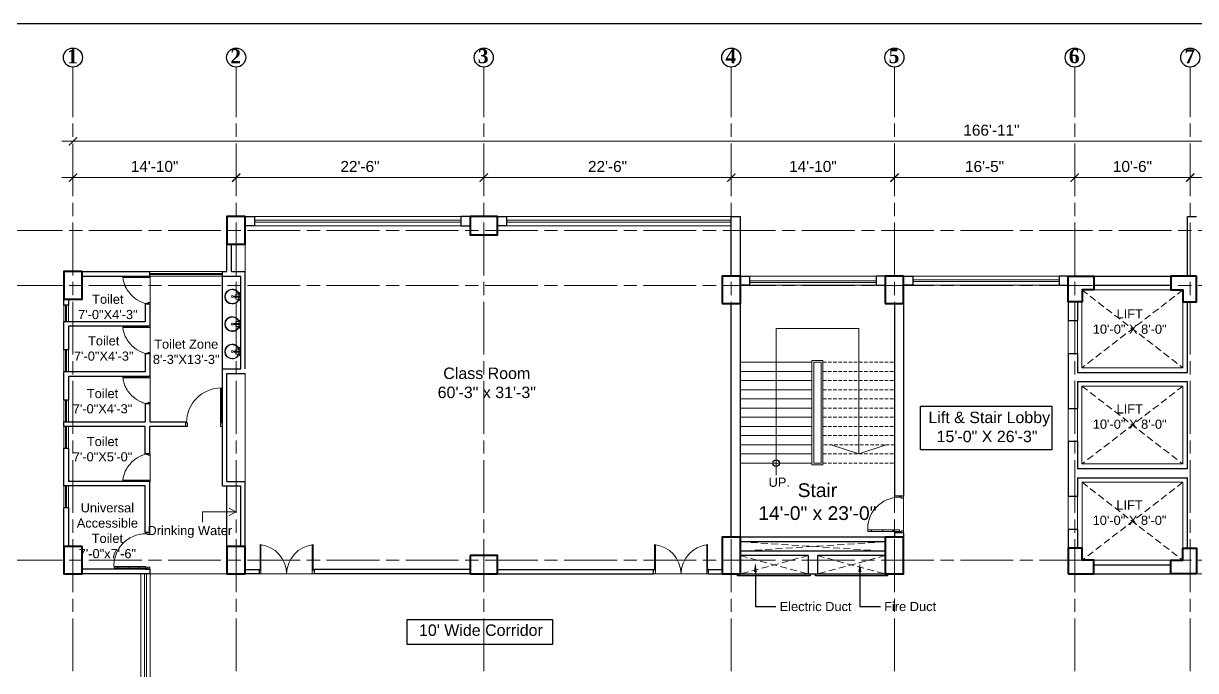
# Model space of a CAD drawing. Header units: inches. Extents: x -12 to 20935469, y -1604 to 24729220.
# Drawn here: x 20872305 to 20873584, y 24710768 to 24711474 of the extents above; entities that cross this region are included whole.
import ezdxf
from ezdxf import colors
from ezdxf.entities.mleader import LeaderData, LeaderLine
from ezdxf.math import Vec2, Vec3

# ---------------------------------------------------------------- set-up
doc = ezdxf.new("R2010")
doc.units = ezdxf.units.IN
doc.header["$LTSCALE"] = 0.03
doc.header["$MEASUREMENT"] = 0
doc.header["$PDMODE"] = 32
doc.header["$PDSIZE"] = 15
doc.linetypes.add('ACAD_ISO08W100', pattern=[36, 24, -3, 6, -3])
doc.linetypes.add('DASHED2', pattern=[0.375, 0.25, -0.125])
for name, color, linetype, lineweight in [('column', 1, 'Continuous', 40), ('Dim Line', 252, 'Continuous', 13), ('Door', 7, 'Continuous', 18), ('Dot', 253, 'Continuous', 0), ('Gas', 21, 'Continuous', 5), ('Glass Line', 252, 'Continuous', 9), ('Grid Line', 252, 'Continuous', 18), ('Hatch', 253, 'Continuous', 15), ('Main Wall', 7, 'Continuous', 30), ('RAIL', 23, 'Continuous', 13), ('STAIR', 46, 'Continuous', 15), ('TOILET FIXTURE', 142, 'Continuous', 5), ('wind.', 150, 'Continuous', 20)]:
    doc.layers.add(name, color=color, linetype=linetype, lineweight=lineweight)
doc.layers.add('FUR', color=251, linetype='Continuous')
doc.layers.add('TEXT', color=7, linetype='Continuous')
doc.styles.add('2', font='swisscl.ttf')
doc.styles.add('RomanS', font='arial.ttf', dxfattribs={"height": 12})
doc.styles.get("Standard").update_dxf_attribs({"font": 'timesbd.ttf'})
doc.dimstyles.new('Aec_Arch_I', dxfattribs={"dimscale": 96, "dimtxt": 12, "dimasz": 0.09375, "dimexe": 0.125, "dimexo": 0.125, "dimgap": 0.0625, "dimtad": 1, "dimdec": 0, "dimzin": 3, "dimdsep": 46, "dimlunit": 4, "dimtxsty": 'RomanS', "dimblk1": 'ARCHTICK', "dimblk2": 'ARCHTICK', "dimsah": 1, "dimcen": 0.09375, "dimdle": 0.125, "dimadec": 0, "dimazin": 0, "dimtfac": 0.75, "dimtdec": 0, "dimtmove": 2, "dimatfit": 3, "dimldrblk": 'ARCHTICK', "dimfxl": 1, "dimfrac": 1, "dimtolj": 1, "dimtzin": 0, "dimarcsym": 0})

# ---------------------------------------------------------------- blocks, each defined once
blk = doc.blocks.new('_ArchTick')
at = {"color": 0, "linetype": 'ByBlock', "lineweight": 35, "const_width": 0.15}
blk.add_lwpolyline([(-0.5, -0.5), (0.5, 0.5)], dxfattribs=at)
blk = doc.blocks.new('*D14')
at = {"layer": 'Defpoints', "color": 0, "transparency": 16777216}
for p in [(20831126.3, 24724578.2), (20830948.3, 24724562.3), (20831126.3, 24724562.3)]:
    blk.add_point(p, dxfattribs=at)
at = {"layer": 'Dim Line', "color": 0, "lineweight": -2, "transparency": 16777216}
for p, q in [((20830948.3, 24724574.3), (20830948.3, 24724590.2)), ((20831126.3, 24724574.3), (20831126.3, 24724590.2)), ((20830936.3, 24724578.2), (20831138.3, 24724578.2))]:
    blk.add_line(p, q, dxfattribs=at)
at = {"layer": 'Dim Line', "color": 0, "lineweight": -2, "transparency": 16777216, "xscale": 9, "yscale": 9, "zscale": 9, "rotation": 180}
blk.add_blockref('_ArchTick', (20830948.3, 24724578.2), dxfattribs=at)
at = {"layer": 'Dim Line', "color": 0, "lineweight": -2, "transparency": 16777216, "xscale": 9, "yscale": 9, "zscale": 9}
blk.add_blockref('_ArchTick', (20831126.3, 24724578.2), dxfattribs=at)
at = {"layer": 'Dim Line', "color": 0, "transparency": 16777216, "insert": (20831037.3, 24724590.3), "char_height": 12, "attachment_point": 5, "style": 'RomanS'}
blk.add_mtext('\\A1;14\'-10"', dxfattribs=at)
blk = doc.blocks.new('*D7')
at = {"layer": 'Defpoints', "color": 0, "transparency": 16777216}
for p in [(20831396.3, 24724578.2), (20831396.3, 24724578.2), (20831126.3, 24724562.3)]:
    blk.add_point(p, dxfattribs=at)
at = {"layer": 'Dim Line', "color": 0, "lineweight": -2, "transparency": 16777216}
for p, q in [((20831126.3, 24724574.3), (20831126.3, 24724590.2)), ((20831114.3, 24724578.2), (20831408.3, 24724578.2))]:
    blk.add_line(p, q, dxfattribs=at)
at = {"layer": 'Dim Line', "color": 0, "lineweight": -2, "transparency": 16777216, "xscale": 9, "yscale": 9, "zscale": 9, "rotation": 180}
blk.add_blockref('_ArchTick', (20831126.3, 24724578.2), dxfattribs=at)
at = {"layer": 'Dim Line', "color": 0, "lineweight": -2, "transparency": 16777216, "xscale": 9, "yscale": 9, "zscale": 9}
blk.add_blockref('_ArchTick', (20831396.3, 24724578.2), dxfattribs=at)
at = {"layer": 'Dim Line', "color": 0, "transparency": 16777216, "insert": (20831261.3, 24724590.3), "char_height": 12, "attachment_point": 5, "style": 'RomanS'}
blk.add_mtext('\\A1;22\'-6"', dxfattribs=at)
blk = doc.blocks.new('*D8')
at = {"layer": 'Defpoints', "color": 0, "transparency": 16777216}
for p in [(20831396.3, 24724578.2), (20831666.3, 24724578.2), (20831666.3, 24724578.2)]:
    blk.add_point(p, dxfattribs=at)
at = {"layer": 'Dim Line', "color": 0, "lineweight": -2, "transparency": 16777216}
blk.add_line((20831384.3, 24724578.2), (20831678.3, 24724578.2), dxfattribs=at)
at = {"layer": 'Dim Line', "color": 0, "lineweight": -2, "transparency": 16777216, "xscale": 9, "yscale": 9, "zscale": 9, "rotation": 180}
blk.add_blockref('_ArchTick', (20831396.3, 24724578.2), dxfattribs=at)
at = {"layer": 'Dim Line', "color": 0, "lineweight": -2, "transparency": 16777216, "xscale": 9, "yscale": 9, "zscale": 9}
blk.add_blockref('_ArchTick', (20831666.3, 24724578.2), dxfattribs=at)
at = {"layer": 'Dim Line', "color": 0, "transparency": 16777216, "insert": (20831531.3, 24724590.3), "char_height": 12, "attachment_point": 5, "style": 'RomanS'}
blk.add_mtext('\\A1;22\'-6"', dxfattribs=at)
blk = doc.blocks.new('*D9')
at = {"layer": 'Defpoints', "color": 0, "transparency": 16777216}
for p in [(20831666.3, 24724578.2), (20831844.3, 24724578.2), (20831844.3, 24724578.2)]:
    blk.add_point(p, dxfattribs=at)
at = {"layer": 'Dim Line', "color": 0, "lineweight": -2, "transparency": 16777216}
blk.add_line((20831654.3, 24724578.2), (20831856.3, 24724578.2), dxfattribs=at)
at = {"layer": 'Dim Line', "color": 0, "lineweight": -2, "transparency": 16777216, "xscale": 9, "yscale": 9, "zscale": 9, "rotation": 180}
blk.add_blockref('_ArchTick', (20831666.3, 24724578.2), dxfattribs=at)
at = {"layer": 'Dim Line', "color": 0, "lineweight": -2, "transparency": 16777216, "xscale": 9, "yscale": 9, "zscale": 9}
blk.add_blockref('_ArchTick', (20831844.3, 24724578.2), dxfattribs=at)
at = {"layer": 'Dim Line', "color": 0, "transparency": 16777216, "insert": (20831755.3, 24724590.3), "char_height": 12, "attachment_point": 5, "style": 'RomanS'}
blk.add_mtext('\\A1;14\'-10"', dxfattribs=at)
blk = doc.blocks.new('*D21')
at = {"layer": 'Defpoints', "color": 0, "transparency": 16777216}
for p in [(20831844.3, 24724578.2), (20832040.8, 24724578.2), (20832040.8, 24724578.2)]:
    blk.add_point(p, dxfattribs=at)
at = {"layer": 'Dim Line', "color": 0, "lineweight": -2, "transparency": 16777216}
for p, q in [((20831832.3, 24724578.2), (20832052.8, 24724578.2)), ((20831844.3, 24724566.2), (20831844.3, 24724566.2)), ((20832040.8, 24724566.2), (20832040.8, 24724566.2))]:
    blk.add_line(p, q, dxfattribs=at)
at = {"layer": 'Dim Line', "color": 0, "lineweight": -2, "transparency": 16777216, "xscale": 9, "yscale": 9, "zscale": 9, "rotation": 180}
blk.add_blockref('_ArchTick', (20831844.3, 24724578.2), dxfattribs=at)
at = {"layer": 'Dim Line', "color": 0, "lineweight": -2, "transparency": 16777216, "xscale": 9, "yscale": 9, "zscale": 9}
blk.add_blockref('_ArchTick', (20832040.8, 24724578.2), dxfattribs=at)
at = {"layer": 'Dim Line', "color": 0, "transparency": 16777216, "insert": (20831942.5, 24724590.3), "char_height": 12, "attachment_point": 5, "style": 'RomanS'}
blk.add_mtext('\\A1;16\'-5"', dxfattribs=at)
blk = doc.blocks.new('*D22')
at = {"layer": 'Defpoints', "color": 0, "transparency": 16777216}
for p in [(20832040.8, 24724578.2), (20832166.8, 24724578.2), (20832166.8, 24724578.2)]:
    blk.add_point(p, dxfattribs=at)
at = {"layer": 'Dim Line', "color": 0, "lineweight": -2, "transparency": 16777216}
for p, q in [((20832028.8, 24724578.2), (20832178.8, 24724578.2)), ((20832040.8, 24724566.2), (20832040.8, 24724566.2)), ((20832166.8, 24724566.2), (20832166.8, 24724566.2))]:
    blk.add_line(p, q, dxfattribs=at)
at = {"layer": 'Dim Line', "color": 0, "lineweight": -2, "transparency": 16777216, "xscale": 9, "yscale": 9, "zscale": 9, "rotation": 180}
blk.add_blockref('_ArchTick', (20832040.8, 24724578.2), dxfattribs=at)
at = {"layer": 'Dim Line', "color": 0, "lineweight": -2, "transparency": 16777216, "xscale": 9, "yscale": 9, "zscale": 9}
blk.add_blockref('_ArchTick', (20832166.8, 24724578.2), dxfattribs=at)
at = {"layer": 'Dim Line', "color": 0, "transparency": 16777216, "insert": (20832103.8, 24724590.3), "char_height": 12, "attachment_point": 5, "style": 'RomanS'}
blk.add_mtext('\\A1;10\'-6"', dxfattribs=at)
blk = doc.blocks.new('*D23')
at = {"layer": 'Defpoints', "color": 0, "transparency": 16777216}
for p in [(20832166.8, 24724578.2), (20832473.8, 24724578.2), (20832473.8, 24724578.2)]:
    blk.add_point(p, dxfattribs=at)
at = {"layer": 'Dim Line', "color": 0, "lineweight": -2, "transparency": 16777216}
for p, q in [((20832154.8, 24724578.2), (20832485.8, 24724578.2)), ((20832166.8, 24724566.2), (20832166.8, 24724566.2)), ((20832473.8, 24724566.2), (20832473.8, 24724566.2))]:
    blk.add_line(p, q, dxfattribs=at)
at = {"layer": 'Dim Line', "color": 0, "lineweight": -2, "transparency": 16777216, "xscale": 9, "yscale": 9, "zscale": 9, "rotation": 180}
blk.add_blockref('_ArchTick', (20832166.8, 24724578.2), dxfattribs=at)
at = {"layer": 'Dim Line', "color": 0, "lineweight": -2, "transparency": 16777216, "xscale": 9, "yscale": 9, "zscale": 9}
blk.add_blockref('_ArchTick', (20832473.8, 24724578.2), dxfattribs=at)
at = {"layer": 'Dim Line', "color": 0, "transparency": 16777216, "insert": (20832320.3, 24724590.3), "char_height": 12, "attachment_point": 5, "style": 'RomanS'}
blk.add_mtext('\\A1;25\'-7"', dxfattribs=at)
blk = doc.blocks.new('*D13')
at = {"layer": 'Defpoints', "color": 0, "transparency": 16777216}
for p in [(20830948.3, 24724610.7), (20832951.8, 24724617.8), (20832951.8, 24724610.7)]:
    blk.add_point(p, dxfattribs=at)
at = {"layer": 'Dim Line', "color": 0, "lineweight": -2, "transparency": 16777216}
for p, q in [((20830948.3, 24724622.7), (20830948.3, 24724629.8)), ((20832951.8, 24724622.7), (20832951.8, 24724629.8)), ((20830936.3, 24724617.8), (20832963.8, 24724617.8))]:
    blk.add_line(p, q, dxfattribs=at)
at = {"layer": 'Dim Line', "color": 0, "lineweight": -2, "transparency": 16777216, "xscale": 9, "yscale": 9, "zscale": 9, "rotation": 180}
blk.add_blockref('_ArchTick', (20830948.3, 24724617.8), dxfattribs=at)
at = {"layer": 'Dim Line', "color": 0, "lineweight": -2, "transparency": 16777216, "xscale": 9, "yscale": 9, "zscale": 9}
blk.add_blockref('_ArchTick', (20832951.8, 24724617.8), dxfattribs=at)
at = {"layer": 'Dim Line', "color": 0, "transparency": 16777216, "insert": (20831950, 24724629.9), "char_height": 12, "attachment_point": 5, "style": 'RomanS'}
blk.add_mtext('\\A1;166\'-11"', dxfattribs=at)
blk = doc.blocks.new('A$C36295410')
at = {"layer": 'Door'}
for p, q in [((1, 4), (1, 32)), ((2, 0), (2, 32)), ((58, 0), (58, 32)), ((59, 4), (59, 32)), ((1, 5), (0, 5)), ((2, 4), (1, 4)), ((58, 4), (59, 4)), ((59, 5), (60, 5)), ((2, 0), (0, 0)), ((58, 0), (60, 0))]:
    blk.add_line(p, q, dxfattribs=at)
for centre, start, end in [((-2.5, -0.3), 0.5906, 83.7783), ((62.5, -0.3), 96.2217, 179.4094)]:
    blk.add_arc(centre, 32.5, start, end, dxfattribs=at)
blk = doc.blocks.new('Door_45')
at = {"layer": 'Door'}
for p, q in [((1.5, 5), (1.5, 44)), ((3.5, 44), (3.5, 5)), ((1.5, 40), (2.2, 40)), ((2.2, 40), (2.2, 39.5)), ((2.2, 39.5), (2.7, 39.5)), ((2.7, 39.5), (2.7, 40)), ((2.7, 40), (3.5, 40)), ((1.5, 25.8), (2.2, 25.8)), ((2.2, 25.8), (2.2, 25.3)), ((2.2, 25.3), (2.7, 25.3)), ((2.7, 25.8), (3.5, 25.8)), ((2.7, 25.3), (2.7, 25.8)), ((0, 0), (0, 5)), ((0, 5), (1.5, 5)), ((1.5, 12.6), (2.2, 12.6)), ((3.5, 5), (1.5, 5)), ((1.5, 5), (1.5, 3)), ((1.5, 3), (2.5, 3)), ((2.2, 12.6), (2.2, 13.1)), ((2.2, 13.1), (2.7, 13.1)), ((2.5, 3), (2.5, 0)), ((2.7, 13.1), (2.7, 12.6)), ((2.7, 12.6), (3.5, 12.6)), ((42.5, 3), (42.5, 0)), ((43.5, 3), (42.5, 3)), ((45, 5), (43.5, 5)), ((43.5, 5), (43.5, 3)), ((45, 0), (45, 5)), ((2.5, 0), (0, 0)), ((42.5, 0), (45, 0))]:
    blk.add_line(p, q, dxfattribs=at)
blk.add_arc((4.7, 5.3), 38.8, 359.6233, 94.6685, dxfattribs=at)
blk = doc.blocks.new('sssss-flat-876')
at = {"layer": 'Door', "linetype": 'Continuous', "ltscale": 3}
blk.add_line((3666.5, 84027.2), (3666.5, 84055.7), dxfattribs=at)
at = {"layer": 'Door', "linetype": 'Continuous', "ltscale": 3, "extrusion": (-7.21527e-09, -3.35624e-18, 1), "elevation": 0}
for points in [[(3666.5, 84057.2), (3666.5, 84055.7), (3668.4, 84055.7), (3668.4, 84056.5), (3670.2, 84056.5), (3670.2, 84057.2)], [(3668.4, 84055.7), (3696.2, 84055.7), (3696.2, 84056.5), (3668.4, 84056.5)]]:
    blk.add_lwpolyline(points, close=True, dxfattribs=at)
at = {"layer": 'Door', "linetype": 'Continuous', "ltscale": 3, "flags": 128}
blk.add_lwpolyline([(3670.2, 84027.2, 0.04096), (3675.5, 84028.9, 0.082496), (3684.9, 84034.8, 0.052187), (3689.7, 84040, 0.043988), (3692.9, 84045, 0.036571), (3694.8, 84049.6, 0.034751), (3695.9, 84054.2, 0.011435), (3696.2, 84055.7)], format="xyb", dxfattribs=at)
at = {"layer": 'Door', "linetype": 'Continuous', "ltscale": 3}
blk.add_lwpolyline([(3666.5, 84027.2), (3666.5, 84028.7), (3668.4, 84028.7), (3668.4, 84027.9), (3670.2, 84027.9), (3670.2, 84027.2)], close=True, dxfattribs=at)
blk = doc.blocks.new('7-flat-72')
at = {"layer": 'Glass Line', "color": 8, "ltscale": 20}
for p, q in [((-64476.6, 376959.4), (-64476.6, 376966.6)), ((-64475.5, 376966.6), (-64476.6, 376966.6)), ((-64475.5, 376959.4), (-64475.5, 376966.6)), ((-64478.7, 376960.5), (-64480.3, 376960.5)), ((-64480.3, 376959.5), (-64480.3, 376960.5)), ((-64480.3, 376959.5), (-64480.3, 376960.5)), ((-64478.7, 376959.5), (-64480.3, 376959.5)), ((-64480.3, 376959.1), (-64480.3, 376959.4)), ((-64478.7, 376959.4), (-64480.3, 376959.4)), ((-64478.7, 376959.1), (-64480.3, 376959.1)), ((-64480.2, 376959.4), (-64480.2, 376959.5)), ((-64480.1, 376959.5), (-64480.1, 376960.5)), ((-64479.9, 376959.5), (-64479.9, 376960.5)), ((-64479.5, 376959.5), (-64479.5, 376960.5)), ((-64479.1, 376959.5), (-64479.1, 376960.5)), ((-64478.9, 376959.5), (-64478.9, 376960.5)), ((-64478.9, 376959.4), (-64478.9, 376959.5)), ((-64478.8, 376959.5), (-64478.8, 376960.5)), ((-64478.7, 376959.5), (-64478.7, 376960.5)), ((-64478.7, 376959.1), (-64478.7, 376959.4)), ((-64475.1, 376959.4), (-64476.9, 376959.4)), ((-64476.9, 376959.1), (-64476.9, 376959.4)), ((-64475.1, 376959.1), (-64476.9, 376959.1)), ((-64475.1, 376959.1), (-64475.1, 376959.4)), ((-64473.3, 376960.5), (-64471.7, 376960.5)), ((-64473.3, 376959.5), (-64473.3, 376960.5)), ((-64473.3, 376959.5), (-64473.3, 376960.5)), ((-64473.3, 376959.5), (-64471.7, 376959.5)), ((-64473.3, 376959.1), (-64473.3, 376959.4)), ((-64473.3, 376959.4), (-64471.7, 376959.4)), ((-64473.3, 376959.1), (-64471.7, 376959.1)), ((-64473.1, 376959.5), (-64473.1, 376960.5)), ((-64473.1, 376959.4), (-64473.1, 376959.5)), ((-64472.9, 376959.5), (-64472.9, 376960.5)), ((-64472.5, 376959.5), (-64472.5, 376960.5)), ((-64472.1, 376959.5), (-64472.1, 376960.5)), ((-64471.9, 376959.5), (-64471.9, 376960.5)), ((-64471.9, 376959.4), (-64471.9, 376959.5)), ((-64471.8, 376959.5), (-64471.8, 376960.5)), ((-64471.7, 376959.5), (-64471.7, 376960.5)), ((-64471.7, 376959.1), (-64471.7, 376959.4))]:
    blk.add_line(p, q, dxfattribs=at)
blk.add_circle((-64476, 376968.4, 0), 1.08, dxfattribs=at)
for radius, start, end in [(8.1, 273.8334, 266.1883), (7.55, 274.115, 265.9068)]:
    blk.add_arc((-64476, 376968.4, 0), radius, start, end, dxfattribs=at)
blk = doc.blocks.new('SFSFSFS-flat-72')
at = {"layer": 'TOILET FIXTURE', "ltscale": 0.2}
blk.add_lwpolyline([(-3918.5, -3608.1), (-3918.5, -3602.7), (-3923.9, -3602.7), (-3923.9, -3608.1)], close=True, dxfattribs=at)
at = {"layer": 'TOILET FIXTURE', "ltscale": 20}
blk.add_blockref('7-flat-72', (60554.8, -380567.2), dxfattribs=at)
blk = doc.blocks.new('$D40')
at = {"layer": 'Door'}
for p, q in [((1, 4), (1, 42)), ((2, 0), (2, 42)), ((1, 5), (0, 5)), ((2, 0), (0, 0)), ((2, 4), (1, 4)), ((39, 4), (38, 4)), ((38, 4), (38, 0)), ((40, 0), (38, 0)), ((40, 5), (39, 5)), ((39, 5), (39, 4))]:
    blk.add_line(p, q, dxfattribs=at)
blk.add_arc((1, 4), 38, 0, 90, dxfattribs=at)
blk = doc.blocks.new('fff')
at = {"layer": 'Grid Line', "color": 252, "linetype": 'ACAD_ISO08W100', "lineweight": 9, "ltscale": 80, "true_color": 0x939598}
for p, q in [((20830948.3, 24723521.1), (20830948.3, 24724698.8)), ((20831126.3, 24723521.1), (20831126.3, 24724698.8)), ((20831396.3, 24723521.1), (20831396.3, 24724698.8)), ((20831666.3, 24723521.1), (20831666.3, 24724698.8)), ((20831844.3, 24723521.1), (20831844.3, 24724698.8)), ((20832040.8, 24723521.1), (20832040.8, 24724698.8)), ((20832166.8, 24723521.1), (20832166.8, 24724698.8)), ((20833096.9, 24724520.6), (20830726.1, 24724520.6)), ((20833096.9, 24724460.6), (20830726.1, 24724460.6)), ((20833096.9, 24724160.7), (20830726.1, 24724160.7))]:
    blk.add_line(p, q, dxfattribs=at)
at = {"layer": 'Dim Line'}
for base, p1, p2, picture, middle in [((20832951.7523, 24724617.8128), (20830948.3088, 24724610.7482), (20832951.7523, 24724610.7482), '*D13', (20831950.0306, 24724629.9397)), ((20831126.3, 24724578.2), (20830948.3, 24724562.3), (20831126.3, 24724562.3), '*D14', (20831037.3, 24724590.3)), ((20831396.3, 24724578.2), (20831126.3, 24724562.3), (20831396.3, 24724578.2), '*D7', (20831261.3, 24724590.3)), ((20831666.3, 24724578.2), (20831396.3, 24724578.2), (20831666.3, 24724578.2), '*D8', (20831531.3, 24724590.3)), ((20831844.3, 24724578.2), (20831666.3, 24724578.2), (20831844.3, 24724578.2), '*D9', (20831755.3, 24724590.3)), ((20832040.7792, 24724578.1666), (20831844.25, 24724578.1666), (20832040.7792, 24724578.1666), '*D21', (20831942.5146, 24724590.2934)), ((20832166.8, 24724578.2), (20832040.8, 24724578.2), (20832166.8, 24724578.2), '*D22', (20832103.8, 24724590.3)), ((20832473.8, 24724578.2), (20832166.8, 24724578.2), (20832473.8, 24724578.2), '*D23', (20832320.3, 24724590.3))]:
    dim = blk.add_linear_dim(base=base, p1=p1, p2=p2, dimstyle='Aec_Arch_I', dxfattribs=at)
    dim.commit()
    dim.dimension.update_dxf_attribs({"geometry": picture, "text_midpoint": middle})

msp = doc.modelspace()

# ---------------------------------------------------------------- linework, layer by layer
for p, q in [((20872522.2, 24711096.9), (20872522.2, 24711197.9)), ((20872527.2, 24710903), (20872527.2, 24710969)), ((20872438.2, 24710878.2), (20872443.2, 24710878.2))]:
    msp.add_line(p, q)
for points in [[(20873283.6, 24711056.1), (20873427, 24711056.1), (20873427, 24711008.5), (20873283.6, 24711008.5)], [(20873084.2, 24710873), (20873163.4, 24710873), (20873163.4, 24710871), (20873084.2, 24710871)], [(20873169.2, 24710873), (20873247.5, 24710873), (20873247.5, 24710871), (20873169.2, 24710871)], [(20872723.6, 24710823.2), (20872882.2, 24710823.2), (20872882.2, 24710795.9), (20872723.6, 24710795.9)]]:
    msp.add_lwpolyline(points, close=True)
msp.add_circle((20873126.2, 24710994), 3.61)
at = {"layer": 'column', "lineweight": 40, "ltscale": 20}
for points in [[(20872547.2, 24711262.9), (20872527.2, 24711262.9), (20872527.2, 24711232.9), (20872547.2, 24711232.9)], [(20872792.3, 24711262.9), (20872792.3, 24711242.9), (20872822.3, 24711242.9), (20872822.3, 24711262.9)], [(20872369.3, 24711202.9), (20872349.3, 24711202.9), (20872349.3, 24711172.9), (20872369.3, 24711172.9)], [(20873067.2, 24711168.1), (20873087.2, 24711168.1), (20873087.2, 24711198.1), (20873067.2, 24711198.1)], [(20873245.2, 24711168), (20873265.2, 24711168), (20873265.2, 24711198), (20873245.2, 24711198)], [(20873067.2, 24710873), (20873087.2, 24710873), (20873087.2, 24710913), (20873067.2, 24710913)], [(20873245.2, 24710873), (20873265.2, 24710873), (20873265.2, 24710913), (20873245.2, 24710913)], [(20872369.3, 24710903), (20872349.3, 24710903), (20872349.3, 24710873), (20872369.3, 24710873)], [(20872547.2, 24710903), (20872527.2, 24710903), (20872527.2, 24710873), (20872547.2, 24710873)], [(20872792.3, 24710893), (20872792.3, 24710873), (20872822.2, 24710873), (20872822.2, 24710893)]]:
    msp.add_lwpolyline(points, close=True, dxfattribs=at)
for points in [[(20873444.8, 24711198), (20873472.8, 24711198), (20873472.8, 24711183), (20873459.8, 24711183), (20873459.8, 24711170), (20873444.8, 24711170), (20873444.8, 24711198)], [(20873584.8, 24711198), (20873556.8, 24711198), (20873556.8, 24711183), (20873569.8, 24711183), (20873569.8, 24711170), (20873584.8, 24711170), (20873584.8, 24711198)], [(20873444.8, 24710873), (20873472.8, 24710873), (20873472.8, 24710888), (20873459.8, 24710888), (20873459.8, 24710901), (20873444.8, 24710901), (20873444.8, 24710873)], [(20873584.8, 24710873), (20873556.8, 24710873), (20873556.8, 24710888), (20873569.8, 24710888), (20873569.8, 24710901), (20873584.8, 24710901), (20873584.8, 24710873)]]:
    msp.add_lwpolyline(points, dxfattribs=at)
at = {"layer": 'Defpoints'}
msp.add_lwpolyline([(20872104.7, 24711473.8), (20874543.6, 24711473.8), (20874543.6, 24710015.2), (20872104.7, 24710015.2)], close=True, dxfattribs=at)
at = {"layer": 'Dot', "linetype": 'DASHED2', "lineweight": 0, "ltscale": 1000}
for p, q in [((20873087.2, 24710908), (20873245.2, 24710898)), ((20873245.2, 24710908), (20873087.2, 24710898)), ((20873161.2, 24710893), (20873087.2, 24710873)), ((20873087.2, 24710893), (20873161.2, 24710873)), ((20873171.2, 24710893), (20873245.2, 24710873)), ((20873245.2, 24710893), (20873171.2, 24710873))]:
    msp.add_line(p, q, dxfattribs=at)
for points in [[(20873459.7, 24711183), (20873569.8, 24711098), (20873569.8, 24711183), (20873459.7, 24711098)], [(20873459.7, 24711078), (20873569.8, 24710993), (20873569.8, 24711078), (20873459.7, 24710993)], [(20873459.8, 24710973), (20873569.8, 24710887.9), (20873569.8, 24710973), (20873459.8, 24710887.9)]]:
    msp.add_lwpolyline(points, dxfattribs=at)
at = {"layer": 'Gas', "color": 0, "lineweight": 5}
for points in [[(20873459.7, 24711098), (20873569.8, 24711098), (20873569.8, 24711183), (20873459.7, 24711183)], [(20873177.2, 24710992), (20873165.2, 24710992), (20873165.2, 24711106), (20873177.2, 24711106)], [(20873175.2, 24710994), (20873167.2, 24710994), (20873167.2, 24711104), (20873175.2, 24711104)], [(20873459.7, 24710993), (20873569.8, 24710993), (20873569.8, 24711078), (20873459.7, 24711078)], [(20873459.8, 24710887.9), (20873569.8, 24710887.9), (20873569.8, 24710973), (20873459.8, 24710973)]]:
    msp.add_lwpolyline(points, close=True, dxfattribs=at)
at = {"layer": 'Gas', "color": 0, "lineweight": 35}
msp.add_lwpolyline([(20873444.8, 24710873), (20873444.8, 24710873)], dxfattribs=at)
at = {"layer": 'Hatch', "lineweight": 5}
for p, q in [((20872547.2, 24711202.9), (20872547.2, 24711232.9)), ((20872547.2, 24710974), (20872547.2, 24711091.9))]:
    msp.add_line(p, q, dxfattribs=at)
at = {"layer": 'Hatch', "lineweight": 0}
msp.add_lwpolyline([(20872443.3, 24710873.2), (20873265.2, 24710873.2), (20873265.2, 24711188), (20873444.8, 24711187.9), (20873444.8, 24710873), (20874278.8, 24710873), (20874278.8, 24710753), (20874174.8, 24710753), (20873899.8, 24710753), (20873584.8, 24710752.9), (20873584.8, 24710611.9), (20873265.2, 24710611.9), (20873265.2, 24710753), (20872443.3, 24710752.8)], close=True, dxfattribs=at)
at = {"layer": 'Main Wall', "lineweight": 30}
for p, q in [((20873077.2, 24711262.9), (20873087.2, 24711262.9)), ((20873077.2, 24711198.1), (20873077.2, 24711262.9)), ((20873087.2, 24711198), (20873087.2, 24711262.9)), ((20872527.2, 24711202.9), (20872527.2, 24711232.9)), ((20872532.2, 24711202.9), (20872532.2, 24711232.9)), ((20873077.2, 24711216.9), (20873077.2, 24711216.9)), ((20872369.3, 24711202.9), (20872443.2, 24711202.9)), ((20872443.2, 24711197.9), (20872443.2, 24711202.9)), ((20872522.2, 24711202.9), (20872527.2, 24711202.9)), ((20872522.2, 24711197.9), (20872522.2, 24711202.9)), ((20872532.2, 24711202.9), (20872547.2, 24711202.9)), ((20872547.2, 24711096.9), (20872547.2, 24711202.9)), ((20873077.2, 24711210.9), (20873077.2, 24711210.9)), ((20872369.3, 24711197.9), (20872443.2, 24711197.9)), ((20872522.2, 24711197.9), (20872542.2, 24711197.9)), ((20872542.2, 24711096.9), (20872542.2, 24711197.9)), ((20873087.2, 24710913), (20873087.2, 24711188)), ((20873472.8, 24711198), (20873574.8, 24711198)), ((20873472.8, 24711188), (20873556.8, 24711188)), ((20872349.3, 24711166.3), (20872349.3, 24711172.9)), ((20872438.2, 24711167.9), (20872443.2, 24711167.9)), ((20873077.2, 24710913), (20873077.2, 24711168.1)), ((20873255.2, 24711168), (20873255.2, 24710958)), ((20873265.2, 24711168), (20873265.2, 24710958)), ((20872349.3, 24711117.6), (20872349.3, 24711148.3)), ((20873444.8, 24711149.5), (20873454.8, 24711149.5)), ((20872443.2, 24711143.3), (20872354.3, 24711143.3)), ((20872438.2, 24711113.3), (20872438.2, 24711093.6)), ((20872443.2, 24711113.3), (20872438.2, 24711113.3)), ((20873444.8, 24711113.5), (20873454.8, 24711113.5)), ((20872522.2, 24711039), (20872522.2, 24711096.9)), ((20872522.2, 24711096.9), (20872542.2, 24711096.9)), ((20872438.2, 24711093.6), (20872349.3, 24711093.6)), ((20872349.3, 24711063), (20872349.3, 24711093.6)), ((20872443.2, 24711088.6), (20872354.3, 24711088.6)), ((20872354.3, 24711088.6), (20872354.3, 24711063)), ((20872527.2, 24710974), (20872527.2, 24711091.9)), ((20872527.2, 24711091.9), (20872547.2, 24711091.9)), ((20873454.8, 24711093), (20873574.8, 24711093)), ((20873454.8, 24711083), (20873574.8, 24711083)), ((20872349.3, 24711063), (20872354.3, 24711063)), ((20872443.2, 24711058.6), (20872438.2, 24711058.6)), ((20873444.8, 24711053.5), (20873454.8, 24711053.5)), ((20872349.3, 24711039), (20872438.2, 24711039)), ((20872349.3, 24711034), (20872349.3, 24711039)), ((20872438.2, 24711034), (20872349.3, 24711034)), ((20872438.2, 24711004), (20872438.2, 24711034)), ((20872443.2, 24711004), (20872443.2, 24711034)), ((20872482.2, 24711034), (20872443.2, 24711034)), ((20872482.2, 24711034), (20872482.2, 24711039)), ((20872522.2, 24710969), (20872522.2, 24711039)), ((20872354.3, 24711010), (20872349.3, 24711010)), ((20872349.3, 24710969), (20872349.3, 24711010)), ((20872354.3, 24711010), (20872354.3, 24710974)), ((20873454.8, 24711017.5), (20873444.8, 24711017.5)), ((20872443.2, 24711004), (20872438.2, 24711004)), ((20873454.8, 24710988), (20873574.8, 24710988)), ((20872438.2, 24710969), (20872349.3, 24710969)), ((20872443.2, 24710974), (20872354.3, 24710974)), ((20872438.2, 24710918.2), (20872438.2, 24710969)), ((20872443.2, 24710918.2), (20872443.2, 24710974)), ((20872522.2, 24710969), (20872542.2, 24710969)), ((20872527.2, 24710974), (20872547.2, 24710974)), ((20872542.2, 24710903), (20872542.2, 24710969)), ((20872547.2, 24710903), (20872547.2, 24710974)), ((20873454.8, 24710978), (20873574.8, 24710978)), ((20873265.2, 24710958), (20873255.2, 24710958)), ((20873454.8, 24710957.5), (20873444.8, 24710957.5)), ((20872349.3, 24710903), (20872349.3, 24710945)), ((20872354.3, 24710945), (20872349.3, 24710945)), ((20872354.3, 24710945), (20872354.3, 24710903)), ((20872443.2, 24710918.2), (20872438.2, 24710918.2)), ((20873255.2, 24710918), (20873255.2, 24710913)), ((20873265.2, 24710918), (20873255.2, 24710918)), ((20873265.2, 24710918), (20873265.2, 24710913)), ((20873454.8, 24710921.5), (20873444.8, 24710921.5)), ((20873245.2, 24710913), (20873087.2, 24710913)), ((20873245.2, 24710908), (20873087.2, 24710908)), ((20873245.2, 24710898), (20873087.2, 24710898)), ((20873161.2, 24710893), (20873087.2, 24710893)), ((20873161.2, 24710893), (20873161.2, 24710873)), ((20873245.2, 24710893), (20873171.2, 24710893)), ((20873171.2, 24710893), (20873171.2, 24710873)), ((20872443.2, 24710878.2), (20872369.3, 24710878.2)), ((20872443.2, 24710873.2), (20872369.3, 24710873.2)), ((20872443.2, 24710878.2), (20872443.2, 24710873.2)), ((20872547.3, 24710878), (20872562.3, 24710878)), ((20872562.3, 24710873), (20872547.3, 24710873)), ((20872562.3, 24710878), (20872562.3, 24710873)), ((20872792.3, 24710878), (20872622.3, 24710878)), ((20872622.3, 24710878), (20872622.3, 24710873)), ((20872792.3, 24710873), (20872622.3, 24710873)), ((20872817.3, 24710873), (20872992.5, 24710873)), ((20872822.2, 24710878), (20872992.5, 24710878)), ((20872992.5, 24710873), (20872992.5, 24710878)), ((20873052.5, 24710873), (20873052.5, 24710878)), ((20873052.5, 24710878), (20873067.3, 24710878)), ((20873052.5, 24710873), (20873067.2, 24710873)), ((20873161.2, 24710873), (20873171.2, 24710873)), ((20873444.8, 24710873), (20873556.8, 24710873)), ((20873472.8, 24710873), (20873556.8, 24710873))]:
    msp.add_line(p, q, dxfattribs=at)
for points in [[(20872547.2, 24711262.9), (20872557.2, 24711262.9), (20872557.2, 24711252.8), (20872547.2, 24711252.8)], [(20872792.2, 24711262.9), (20872782.2, 24711262.9), (20872782.2, 24711252.8), (20872792.2, 24711252.8)], [(20872822.2, 24711262.9), (20872832.2, 24711262.9), (20872832.2, 24711252.8), (20872822.2, 24711252.8)], [(20873574.8, 24711198), (20873574.8, 24711262.9), (20873584.8, 24711262.9)], [(20873087.2, 24711198), (20873097.2, 24711198), (20873097.2, 24711188), (20873087.2, 24711188)], [(20873245.2, 24711198), (20873235.2, 24711198), (20873235.2, 24711188), (20873245.2, 24711188)], [(20873265.2, 24711198), (20873275.2, 24711198), (20873275.2, 24711188), (20873265.2, 24711188)], [(20873444.7, 24711198), (20873434.7, 24711198), (20873434.7, 24711188), (20873444.7, 24711188)], [(20872438.2, 24711167.9), (20872438.2, 24711148.3), (20872349.3, 24711148.3)], [(20872354.3, 24711166.3), (20872349.3, 24711166.3)], [(20872354.3, 24711172.9), (20872354.3, 24711166.3)], [(20872443.2, 24711167.9), (20872443.2, 24711143.3)], [(20873444.8, 24711170), (20873444.8, 24711149.5)], [(20873454.8, 24711170), (20873454.8, 24711149.5)], [(20873574.8, 24711093), (20873574.8, 24711170)], [(20872354.3, 24711143.3), (20872354.3, 24711117.6)], [(20872354.3, 24711117.6), (20872349.3, 24711117.6)], [(20872443.2, 24711113.3), (20872443.2, 24711088.6)], [(20873444.8, 24711113.5), (20873444.8, 24711053.5)], [(20873454.8, 24711113.5), (20873454.8, 24711093)], [(20873454.8, 24711083), (20873454.8, 24711053.5)], [(20873574.8, 24710988), (20873574.8, 24711083)], [(20872438.2, 24711058.6), (20872438.2, 24711039)], [(20872443.2, 24711058.6), (20872443.2, 24711039)], [(20872443.2, 24711039), (20872482.2, 24711039)], [(20873444.8, 24711017.5), (20873444.8, 24710957.5)], [(20873454.8, 24711017.5), (20873454.8, 24710988)], [(20873454.8, 24710978), (20873454.8, 24710957.5)], [(20873574.8, 24710901), (20873574.8, 24710978)], [(20873444.8, 24710921.5), (20873444.8, 24710901), (20873444.8, 24710901)], [(20873454.8, 24710921.5), (20873454.8, 24710901)], [(20873472.8, 24710883), (20873556.8, 24710883)]]:
    msp.add_lwpolyline(points, dxfattribs=at)
at = {"layer": 'Main Wall', "lineweight": 13}
for points in [[(20873444.8, 24711113.5), (20873454.8, 24711113.5), (20873454.8, 24711149.5), (20873444.8, 24711149.5)], [(20873444.8, 24711017.5), (20873454.8, 24711017.5), (20873454.8, 24711053.5), (20873444.8, 24711053.5)], [(20873444.8, 24710921.5), (20873454.8, 24710921.5), (20873454.8, 24710957.5), (20873444.8, 24710957.5)]]:
    msp.add_lwpolyline(points, close=True, dxfattribs=at)
at = {"layer": 'RAIL', "lineweight": 9}
for p, q in [((20873126.2, 24710980.9), (20873126.2, 24711141)), ((20873126.2, 24711141), (20873216.2, 24711141)), ((20873216.2, 24711141), (20873216.2, 24711004)), ((20873186.2, 24711014), (20873216.2, 24711004)), ((20873216.2, 24711004), (20873246.2, 24711014))]:
    msp.add_line(p, q, dxfattribs=at)
at = {"layer": 'STAIR', "color": 32, "lineweight": 5}
for p, q in [((20873087.2, 24711104), (20873165.2, 24711104)), ((20873087.2, 24711094), (20873165.2, 24711094)), ((20873087.2, 24711084), (20873165.2, 24711084)), ((20873087.2, 24711074), (20873165.2, 24711074)), ((20873087.2, 24711064), (20873165.2, 24711064)), ((20873087.2, 24711054), (20873165.2, 24711054)), ((20873087.2, 24711044), (20873165.2, 24711044)), ((20873087.2, 24711034), (20873165.2, 24711034)), ((20873087.2, 24711024), (20873165.2, 24711024)), ((20873087.2, 24711014), (20873165.2, 24711014)), ((20873087.2, 24711004), (20873165.2, 24711004)), ((20873087.2, 24710994), (20873165.2, 24710994))]:
    msp.add_line(p, q, dxfattribs=at)
at = {"layer": 'STAIR', "color": 32, "linetype": 'DASHED2', "lineweight": 5, "ltscale": 500}
for p, q in [((20873177.2, 24711104), (20873255.2, 24711104)), ((20873177.2, 24711094), (20873255.2, 24711094)), ((20873177.2, 24711084), (20873255.2, 24711084)), ((20873177.2, 24711074), (20873255.2, 24711074)), ((20873177.2, 24711064), (20873255.2, 24711064)), ((20873177.2, 24711054), (20873255.2, 24711054)), ((20873177.2, 24711044), (20873255.2, 24711044)), ((20873177.2, 24711034), (20873255.2, 24711034)), ((20873177.2, 24711024), (20873255.2, 24711024)), ((20873255.2, 24711014), (20873177.2, 24711014)), ((20873195.2, 24711014), (20873255.2, 24711014)), ((20873177.2, 24711004), (20873255.2, 24711004)), ((20873177.2, 24710994), (20873255.2, 24710994))]:
    msp.add_line(p, q, dxfattribs=at)
at = {"layer": 'STAIR', "color": 253, "lineweight": 5}
for p, q in [((20872536.8, 24710940.7), (20872529.5, 24710944.8)), ((20872536.8, 24710940.7), (20872500.6, 24710940.7)), ((20872500.6, 24710940.7), (20872500.6, 24710929.5)), ((20872536.8, 24710940.7), (20872529.5, 24710936.7))]:
    msp.add_line(p, q, dxfattribs=at)
at = {"layer": 'TEXT'}
for centre in [(20872359.3, 24711436.5), (20872537.3, 24711436.5), (20872807.3, 24711436.5), (20873077.3, 24711436.5), (20873255.2, 24711436.5), (20873451.8, 24711436.5), (20873577.8, 24711436.5)]:
    msp.add_circle(centre, 10.4, dxfattribs=at)
at = {"layer": 'wind.', "lineweight": 5}
for p, q in [((20872782.2, 24711262.9), (20872557.2, 24711262.9)), ((20872832.2, 24711262.9), (20873077.2, 24711262.9)), ((20872557.2, 24711252.8), (20872782.2, 24711252.9)), ((20872832.2, 24711252.9), (20873077.2, 24711252.9)), ((20873097.2, 24711198), (20873235.2, 24711198)), ((20873097.2, 24711193), (20873235.2, 24711193)), ((20873097.2, 24711191), (20873235.2, 24711191)), ((20873097.2, 24711188), (20873235.2, 24711188)), ((20873275.2, 24711198), (20873434.7, 24711198)), ((20873275.2, 24711194), (20873434.7, 24711194)), ((20873275.2, 24711192), (20873434.7, 24711192)), ((20873275.2, 24711188), (20873444.7, 24711188))]:
    msp.add_line(p, q, dxfattribs=at)
at = {"layer": 'wind.'}
for p, q in [((20872557.2, 24711258.9), (20872782.2, 24711259)), ((20872557.2, 24711256.9), (20872782.2, 24711257)), ((20872832.2, 24711258.9), (20873077.2, 24711259)), ((20872832.2, 24711256.9), (20873077.2, 24711257)), ((20872443.2, 24711202.9), (20872522.2, 24711202.9)), ((20872443.2, 24711200.9), (20872522.2, 24711200.9)), ((20872443.2, 24711199.9), (20872522.2, 24711199.9)), ((20872443.2, 24711197.9), (20872522.2, 24711197.9)), ((20872349.3, 24711166.3), (20872349.3, 24711148.3)), ((20872351.3, 24711166.3), (20872351.3, 24711148.3)), ((20872352.3, 24711166.3), (20872352.3, 24711148.3)), ((20872354.3, 24711166.3), (20872354.3, 24711148.3)), ((20872349.3, 24711117.6), (20872349.3, 24711093.6)), ((20872351.3, 24711117.6), (20872351.3, 24711093.6)), ((20872352.3, 24711117.6), (20872352.3, 24711093.6)), ((20872354.3, 24711117.6), (20872354.3, 24711093.6)), ((20872349.3, 24711039), (20872349.3, 24711063)), ((20872351.3, 24711039), (20872351.3, 24711063)), ((20872352.3, 24711039), (20872352.3, 24711063)), ((20872354.3, 24711039), (20872354.3, 24711063)), ((20872349.3, 24711010), (20872349.3, 24711034)), ((20872351.3, 24711010), (20872351.3, 24711034)), ((20872352.3, 24711010), (20872352.3, 24711034)), ((20872354.3, 24711010), (20872354.3, 24711034)), ((20872349.3, 24710945), (20872349.3, 24710969)), ((20872351.3, 24710945), (20872351.3, 24710969)), ((20872352.3, 24710945), (20872352.3, 24710969)), ((20872354.3, 24710945), (20872354.3, 24710969)), ((20872433.3, 24710753), (20872433.3, 24710873.1)), ((20872437.3, 24710752.8), (20872437.3, 24710873.1)), ((20872439.3, 24710752.8), (20872439.3, 24710873.1)), ((20872443.3, 24710752.8), (20872443.3, 24710873.1))]:
    msp.add_line(p, q, dxfattribs=at)

# ---------------------------------------------------------------- block references
at = {"layer": 'Door', "ltscale": 20, "xscale": -1}
for p in [(20876109.8, 24627140.7), (20876109.8, 24627086.1), (20876109.8, 24627031.4)]:
    msp.add_blockref('sssss-flat-876', p, dxfattribs=at)
at = {"layer": 'Door', "xscale": -1}
msp.add_blockref('$D40', (20872522.2, 24711034), dxfattribs=at)
at = {"layer": 'Door', "ltscale": 20, "rotation": 180}
msp.add_blockref('sssss-flat-876', (20876109.8, 24795031.2), dxfattribs=at)
at = {"layer": 'Door', "color": 250, "ltscale": 20, "xscale": 0.8888888888759539, "yscale": 0.8888888888759539, "zscale": 0.8888888888759539, "rotation": 90.00000000000001}
for p in [(20873265.2, 24710918), (20872443.2, 24710878.2)]:
    msp.add_blockref('Door_45', p, dxfattribs=at)
at = {"layer": 'FUR', "xscale": -1}
for p in [(20872622.3, 24710873), (20873052.5, 24710873)]:
    msp.add_blockref('A$C36295410', p, dxfattribs=at)
at = {"layer": 'TOILET FIXTURE', "ltscale": 20, "rotation": 90.00000000000001}
for p in [(20868934.1, 24715096.9), (20868934.1, 24715066.9), (20868934.1, 24715036.9)]:
    msp.add_blockref('SFSFSFS-flat-72', p, dxfattribs=at)
at = {"layer": 'wind.', "lineweight": 5}
msp.add_blockref('fff', (41411, -13272.7), dxfattribs=at)

# ---------------------------------------------------------------- texts
at = {"layer": 'TEXT', "char_height": 15.44, "width": 227.458, "attachment_point": 8, "rotation": 0}
for s, insert in [('\\A1;1', (20872358.8, 24711430.2)), ('\\A1;2', (20872536.7, 24711430.2)), ('\\A1;3', (20872806.7, 24711430.2)), ('\\A1;4', (20873076.7, 24711430.2)), ('\\A1;5', (20873254.7, 24711430.2)), ('\\A1;6', (20873451.2, 24711430.2)), ('\\A1;7', (20873577.2, 24711430.2))]:
    msp.add_mtext(s, dxfattribs=dict(at, insert=insert))
at = {"layer": 'TEXT', "color": 30, "lineweight": 5, "ltscale": 20, "attachment_point": 2, "style": '2'}
for s, width, gutter_width, insert, char_height in [('{\\fArial|b0|i0|c0|p34;\\C0;Toilet \\P7\'-0"X4\'-3"}', 104.76, 0.5, (20872397.3, 24711177.8), 10), ('\\pxsm1;{\\fArial|b0|i0|c0|p34;\\C0;LIFT\\P10\'-0" X 8\'-0" }', 235.592, 0.75, (20873511.8, 24711161.8), 10), ('{\\fArial|b0|i0|c0|p34;\\C0;Toilet \\P7\'-0"X4\'-3"}', 104.76, 0.5, (20872392.8, 24711132.4), 10), ('{\\fArial|b0|i0|c0|p34;\\C0;Toilet Zone\\P8\'-3"X13\'-3"}', 104.76, 0.5, (20872482.8, 24711128.8), 10), ('\\pxsm1;{\\fArial|b0|i0|c0|p34;\\C0;Class Room\\P60\'-3" x 31\'-3" }', 155.59, 0.75, (20872810.6, 24711098.2), 12.476), ('{\\fArial|b0|i0|c0|p34;\\C0;Toilet \\P7\'-0"X4\'-3"}', 104.76, 0.5, (20872391.5, 24711074.9), 10), ('\\pxsm1,qc;{\\fArial|b0|i0|c0|p34;\\C0; Lift & Stair Lobby\\P15\'-0" X 26\'-3" }', 179.576, 0.75, (20873356.2, 24711050.1), 12.476), ('\\pxsm1;{\\fArial|b0|i0|c0|p34;\\C0;LIFT\\P10\'-0" X 8\'-0" }', 235.592, 0.75, (20873511.8, 24711058.1), 10), ('{\\fArial|b0|i0|c0|p34;\\C0;Toilet \\P7\'-0"X5\'-0"}', 104.76, 0.5, (20872391.5, 24711022.5), 10), ('\\pxsm1;{\\fArial|b0|i0|c0|p34;\\C0;Stair\\P14\'-0" x 23\'-0"  }', 191.63, 0.282, (20873171.2, 24710971.9), 15), ('{\\fArial|b0|i0|c0|p34;\\C0;UP.}', 104.76, 0.5, (20873129.6, 24710978.1), 10), ('{\\fArial|b0|i0|c0|p34;\\C0;Universal Accessible Toilet\\P7\'-0"x7\'-6"}', 89.095, 0.35, (20872396.8, 24710950.2), 10), ('\\pxsm1;{\\fArial|b0|i0|c0|p34;\\C0;LIFT\\P10\'-0" X 8\'-0" }', 235.592, 0.75, (20873511.6, 24710953.2), 10), ('\\pxsm1;{\\fArial|b0|i0|c0|p34;\\C0;Drinking Water }', 88.563, 0.282, (20872486.7, 24710925.4), 10), ("\\pxsm1,qc;{\\fArial|b0|i0|c0|p34;\\C0;10' Wide Corridor}", 227.89, 0.75, (20872804.2, 24710817.9), 12.476)]:
    msp.add_mtext_dynamic_manual_height_columns(s, width=width, gutter_width=gutter_width, heights=[0], dxfattribs=dict(at, insert=insert, char_height=char_height))

# ---------------------------------------------------------------- leaders
at = {"layer": 'TEXT', "lineweight": 5, "ltscale": 20}
ml = msp.add_multileader_mtext('Standard', dxfattribs=at)
ml.set_content('{\\fArial|b0|i0|c0|p34; Electric Duct}', color=256)
ml.set_leader_properties()
ml.build(insert=Vec2(0, 0))
ml.multileader.update_dxf_attribs({"text_right_attachment_type": 6, "dogleg_length": 0.36, "arrow_head_size": 10})
ctx = ml.context
ctx.base_point, ctx.char_height, ctx.arrow_head_size, ctx.landing_gap_size, ctx.plane_origin = Vec3(20873126, 24710837.4), 10, 10, 0.09, Vec3(20873103.5, 24710885.3)
ctx.right_attachment = 6
notes = []
notes.append((ctx, [(0, (1, 1, 0), (20873103.5, 24710837.4), (1, 0), 22.5, [(0, [(20873103.5, 24710885.3)], 0, [])])]))
ctx.mtext.insert, ctx.mtext.width, ctx.mtext.defined_height, ctx.mtext.flow_direction = Vec3(20873126.1, 24710842.5), 232.704, 29.8, 5
ml = msp.add_multileader_mtext('Standard', dxfattribs=at)
ml.set_content('{\\fArial|b0|i0|c0|p34; Fire Duct}', color=256)
ml.set_leader_properties()
ml.build(insert=Vec2(0, 0))
ml.multileader.update_dxf_attribs({"text_right_attachment_type": 6, "dogleg_length": 0.36, "arrow_head_size": 10})
ctx = ml.context
ctx.base_point, ctx.char_height, ctx.arrow_head_size, ctx.landing_gap_size, ctx.plane_origin = Vec3(20873240, 24710837.4), 10, 10, 0.09, Vec3(20873217.5, 24710885.3)
ctx.right_attachment = 6
notes.append((ctx, [(0, (1, 1, 0), (20873217.5, 24710837.4), (1, 0), 22.5, [(0, [(20873217.5, 24710885.3)], 0, [])])]))
ctx.mtext.insert, ctx.mtext.width, ctx.mtext.defined_height, ctx.mtext.flow_direction = Vec3(20873240.1, 24710842.5), 232.704, 29.8, 5
for ctx, leaders in notes:
    for number, flags, end, landing, length, lines in leaders:
        leader = LeaderData()
        leader.index, (leader.has_last_leader_line, leader.has_dogleg_vector, leader.attachment_direction) = number, flags
        leader.last_leader_point, leader.dogleg_vector, leader.dogleg_length = Vec3(end), Vec3(landing), length
        for number, points, colour, breaks in lines:
            line = LeaderLine()
            line.index, line.vertices, line.color, line.breaks = number, Vec3.list(points), colors.encode_raw_color(colour), breaks
            leader.lines.append(line)
        ctx.leaders.append(leader)

doc.saveas('drawing.dxf')
